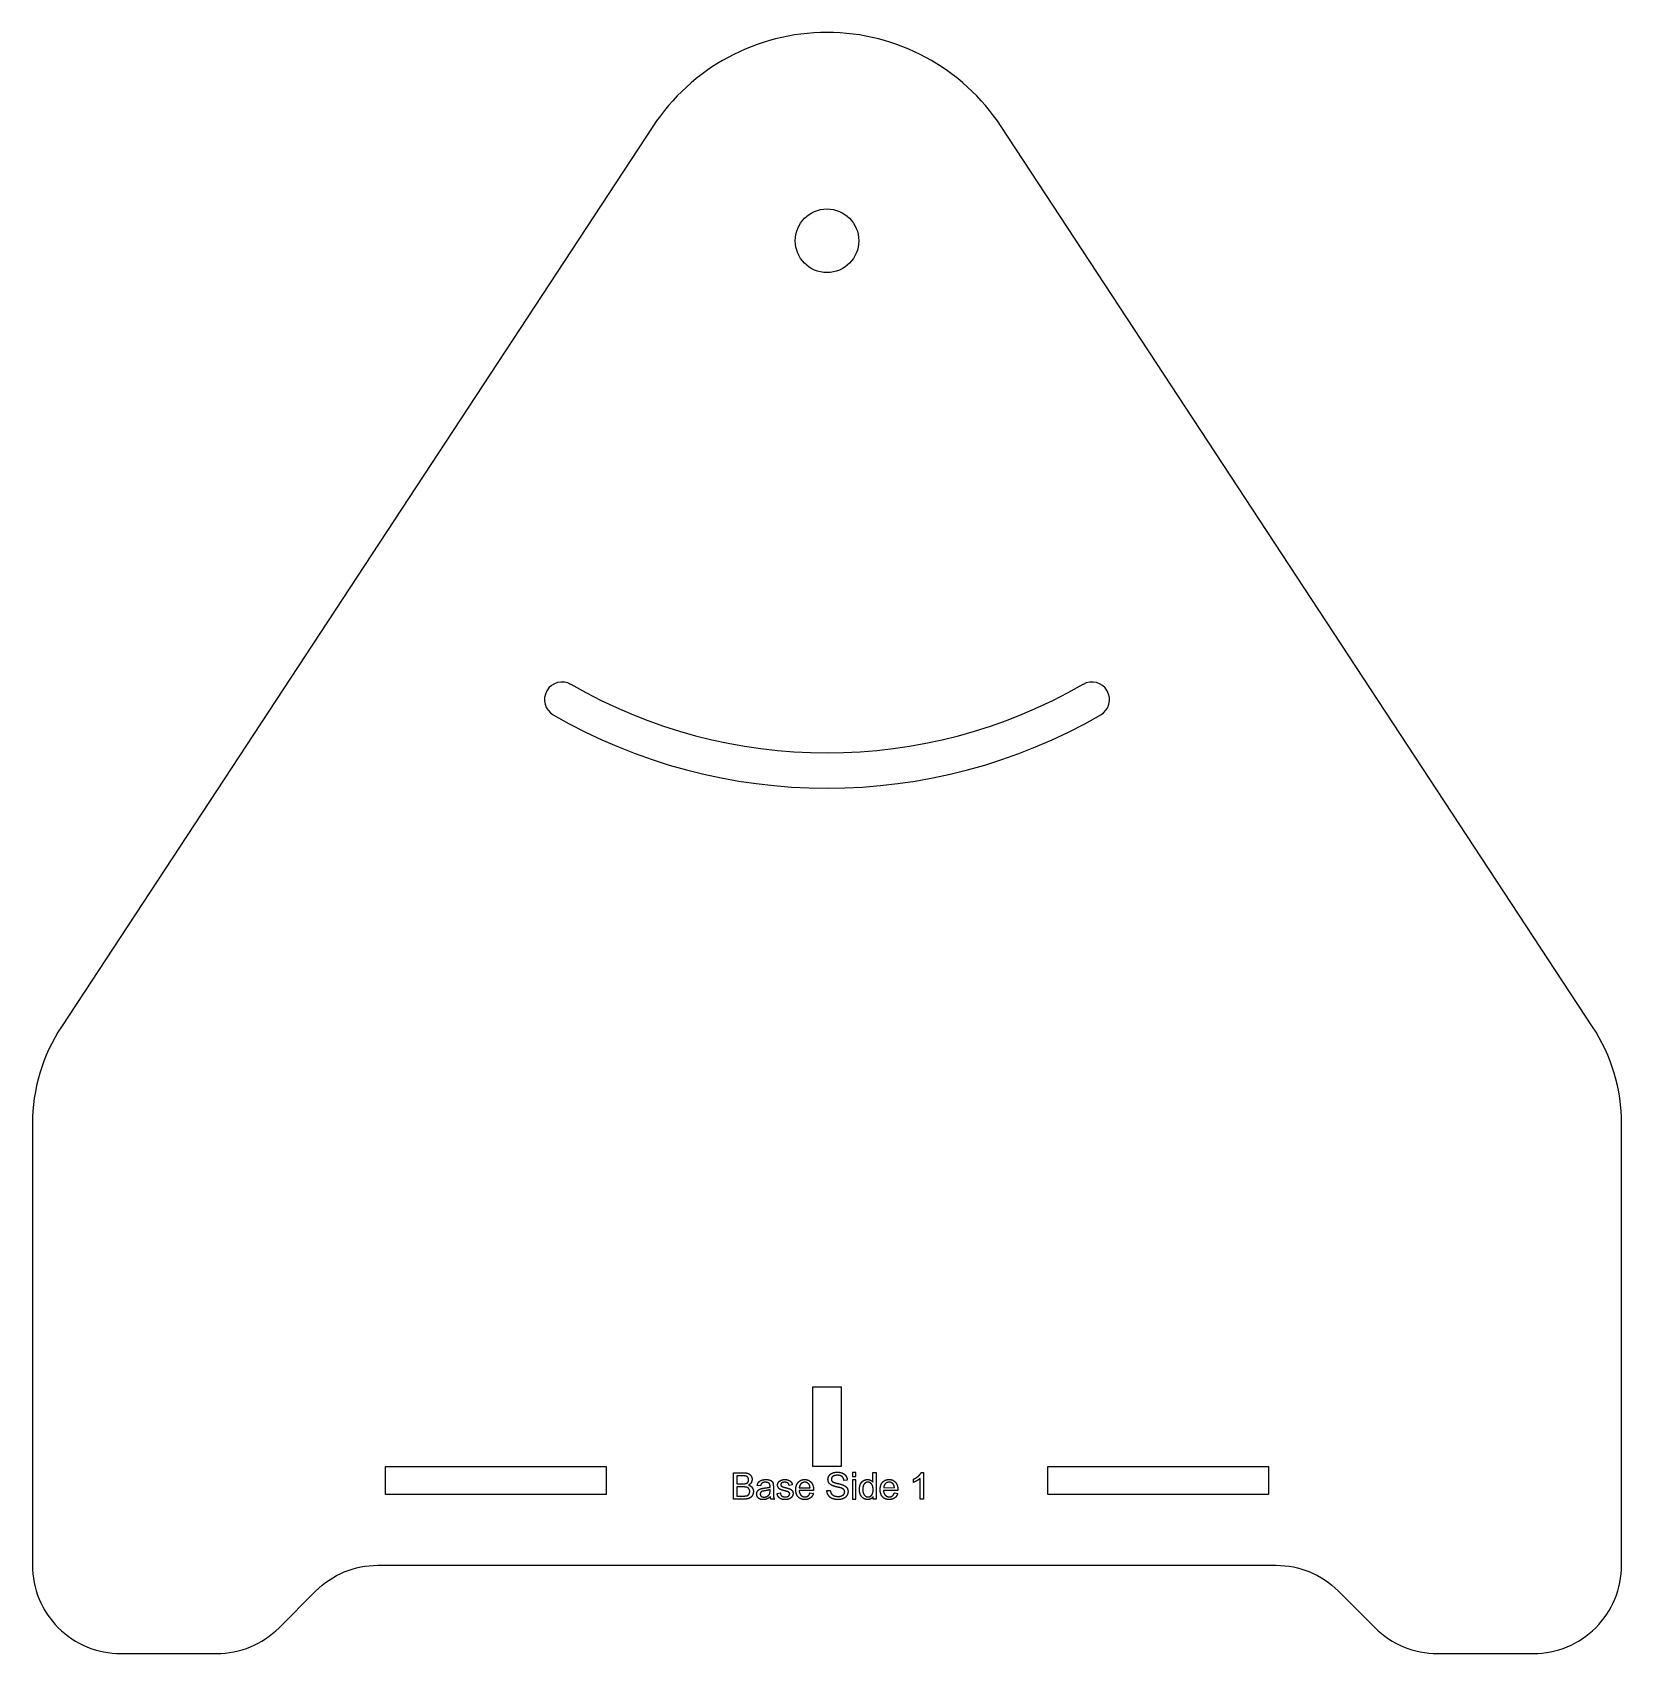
# Model space of a CAD drawing. Extents: x 37 to 217, y 73 to 257.
import ezdxf

# ---------------------------------------------------------------- set-up
doc = ezdxf.new("R2010")
doc.units = 0
doc.header["$MEASUREMENT"] = 0
doc.layers.get('0').update_dxf_attribs({"linetype": 'CONTINUOUS'})

msp = doc.modelspace()

# ---------------------------------------------------------------- linework, layer by layer
at = {"linetype": 'CONTINUOUS'}
for p, q in [((116.86, 90.77), (116.85, 93.77)), ((116.85, 93.77), (117.98, 93.77)), ((132.65, 92.7), (132.65, 93.78)), ((132.65, 93.78), (133.02, 93.78)), ((133.02, 93.78), (133.02, 90.78)), ((138.14, 93.79), (138.38, 93.79)), ((138.38, 93.79), (138.38, 90.78)), ((117.85, 93.42), (117.25, 93.42)), ((117.25, 93.42), (117.25, 92.51)), ((117.25, 92.51), (117.9, 92.51)), ((117.95, 92.16), (117.25, 92.16)), ((117.25, 92.16), (117.25, 91.13)), ((119.92, 92.28), (119.56, 92.33)), ((121.01, 91.73), (121.01, 91.86)), ((121.38, 92.18), (121.38, 91.68)), ((123.53, 92.39), (123.17, 92.34)), ((124.32, 92.07), (125.54, 92.07)), ((129.75, 92.93), (129.37, 92.9)), ((133.88, 92.07), (135.09, 92.08)), ((137.27, 92.68), (137.27, 93.04)), ((138.01, 90.78), (138.01, 93.13)), ((118, 90.77), (116.86, 90.77)), ((117.25, 91.13), (118, 91.13)), ((121.5, 90.77), (121.11, 90.77)), ((121.8, 91.42), (122.17, 91.48)), ((125.92, 91.77), (124.3, 91.77)), ((125.53, 91.48), (125.91, 91.43)), ((127.45, 91.74), (127.83, 91.77)), ((132.68, 90.78), (132.68, 91.05)), ((133.02, 90.78), (132.68, 90.78)), ((135.48, 91.77), (133.86, 91.77)), ((135.09, 91.48), (135.47, 91.43)), ((138.38, 90.78), (138.01, 90.78))]:
    msp.add_line(p, q, dxfattribs=at)
msp.add_lwpolyline([(58.32, 73.29, 0.198912), (65.39, 76.22), (69.53, 80.36, -0.198912), (76.6, 83.29), (178.32, 83.29, -0.198912), (185.39, 80.36), (189.53, 76.22, 0.198912), (196.6, 73.29), (207.46, 73.29, 0.414214), (217.46, 83.29), (217.46, 133.29, 0.146339), (214.17, 144.27), (147.18, 246.24, 0.539548), (107.73, 246.24), (40.74, 144.27, 0.146339), (37.46, 133.29), (37.46, 83.29, 0.414214), (47.46, 73.29)], format="xyb", close=True, dxfattribs=at)
for points in [[(129.06, 94.49), (125.86, 94.49), (125.86, 103.49), (129.06, 103.49), (129.06, 94.49)], [(102.46, 91.29), (77.46, 91.29), (77.46, 94.49), (102.46, 94.49), (102.46, 91.29)], [(130.34, 93.78), (130.34, 93.35), (130.71, 93.35), (130.71, 93.78), (130.34, 93.78)], [(152.46, 94.49), (177.46, 94.49), (177.46, 91.29), (152.46, 91.29), (152.46, 94.49)], [(130.34, 92.95), (130.34, 90.78), (130.71, 90.78), (130.71, 92.95), (130.34, 92.95)]]:
    msp.add_lwpolyline(points, dxfattribs=at)
msp.add_circle((127.46, 233.29), 3.6, dxfattribs=at)
for centre, radius, start, end in [((97.46, 181.32), 2, 60, 240), ((127.46, 233.29), 58, 240, 300), ((157.46, 181.32), 2, 300, 120), ((127.46, 233.29), 62, 240, 300)]:
    msp.add_arc(centre, radius, start, end, dxfattribs=at)
for points in [[(117.98, 93.77), (118.32, 93.77), (118.53, 93.68)], [(118.53, 93.68), (118.74, 93.59), (118.86, 93.4)], [(127.7, 93.43), (127.82, 93.62), (128.07, 93.73)], [(128.07, 93.73), (128.32, 93.83), (128.62, 93.83)], [(128.62, 93.83), (128.96, 93.83), (129.21, 93.72)], [(129.21, 93.72), (129.47, 93.61), (129.6, 93.41)], [(137.81, 93.39), (138.04, 93.6), (138.14, 93.79)], [(118.31, 93.38), (118.17, 93.42), (117.85, 93.42)], [(117.9, 92.51), (118.16, 92.51), (118.28, 92.55)], [(118.38, 92.11), (118.23, 92.16), (117.95, 92.16)], [(118.28, 92.55), (118.43, 92.59), (118.51, 92.7)], [(118.51, 93.22), (118.44, 93.33), (118.31, 93.38)], [(118.62, 91.93), (118.54, 92.06), (118.38, 92.11)], [(118.58, 92.96), (118.58, 93.11), (118.51, 93.22)], [(118.51, 92.7), (118.58, 92.8), (118.58, 92.96)], [(118.87, 92.64), (118.77, 92.47), (118.56, 92.37)], [(118.56, 92.37), (118.83, 92.29), (118.97, 92.1)], [(118.71, 91.64), (118.71, 91.81), (118.62, 91.93)], [(118.86, 93.4), (118.97, 93.21), (118.97, 93)], [(118.97, 93), (118.97, 92.81), (118.87, 92.64)], [(118.97, 92.1), (119.12, 91.9), (119.12, 91.64)], [(119.56, 92.33), (119.61, 92.56), (119.72, 92.7)], [(119.57, 91.64), (119.64, 91.77), (119.76, 91.85)], [(119.72, 92.7), (119.83, 92.84), (120.04, 92.92)], [(119.76, 91.85), (119.88, 91.93), (120.02, 91.97)], [(120.1, 92.6), (119.98, 92.51), (119.92, 92.28)], [(120.02, 91.97), (120.13, 92), (120.35, 92.03)], [(120.04, 92.92), (120.26, 93), (120.54, 93)], [(120.48, 92.69), (120.22, 92.69), (120.1, 92.6)], [(120.35, 92.03), (120.8, 92.08), (121.01, 92.15)], [(121.01, 91.86), (120.81, 91.78), (120.41, 91.72)], [(120.9, 92.57), (120.76, 92.69), (120.48, 92.69)], [(120.54, 93), (120.82, 93), (120.99, 92.93)], [(121.01, 92.25), (121.01, 92.47), (120.9, 92.57)], [(120.99, 92.93), (121.16, 92.86), (121.25, 92.77)], [(121.01, 92.15), (121.01, 92.23), (121.01, 92.25)], [(121.25, 92.77), (121.33, 92.67), (121.36, 92.51)], [(121.36, 92.51), (121.38, 92.42), (121.38, 92.18)], [(121.86, 92.37), (121.86, 92.52), (121.93, 92.64)], [(121.95, 92.08), (121.86, 92.21), (121.86, 92.37)], [(121.93, 92.64), (122, 92.76), (122.11, 92.84)], [(122.18, 91.87), (122.03, 91.95), (121.95, 92.08)], [(122.11, 92.84), (122.2, 92.91), (122.35, 92.95)], [(122.74, 91.7), (122.34, 91.8), (122.18, 91.87)], [(122.33, 92.61), (122.22, 92.53), (122.22, 92.41)], [(122.22, 92.41), (122.22, 92.34), (122.27, 92.28)], [(122.27, 92.28), (122.31, 92.22), (122.41, 92.19)], [(122.69, 92.69), (122.44, 92.69), (122.33, 92.61)], [(122.35, 92.95), (122.49, 93), (122.66, 93)], [(122.41, 92.19), (122.46, 92.17), (122.73, 92.09)], [(122.66, 93), (122.92, 93), (123.11, 92.92)], [(123.02, 92.6), (122.91, 92.69), (122.69, 92.69)], [(122.73, 92.09), (123.12, 91.99), (123.28, 91.92)], [(123.17, 92.34), (123.14, 92.51), (123.02, 92.6)], [(123.11, 92.92), (123.31, 92.85), (123.4, 92.72)], [(123.28, 91.92), (123.43, 91.85), (123.52, 91.73)], [(123.4, 92.72), (123.49, 92.6), (123.53, 92.39)], [(123.92, 91.84), (123.92, 92.39), (124.21, 92.69)], [(124.2, 91.02), (123.92, 91.31), (123.92, 91.84)], [(124.21, 92.69), (124.49, 93), (124.94, 93)], [(124.52, 92.52), (124.34, 92.35), (124.32, 92.07)], [(124.94, 92.69), (124.69, 92.69), (124.52, 92.52)], [(124.94, 93), (125.37, 93), (125.65, 92.7)], [(125.4, 92.48), (125.22, 92.69), (124.94, 92.69)], [(125.54, 92.07), (125.51, 92.35), (125.4, 92.48)], [(125.65, 92.7), (125.93, 92.4), (125.93, 91.87)], [(125.93, 91.87), (125.93, 91.83), (125.92, 91.77)], [(127.57, 93), (127.57, 93.23), (127.7, 93.43)], [(127.67, 92.63), (127.57, 92.79), (127.57, 93)], [(127.99, 92.35), (127.78, 92.46), (127.67, 92.63)], [(128.11, 93.35), (127.95, 93.21), (127.95, 93.03)], [(127.95, 93.03), (127.95, 92.87), (128.07, 92.76)], [(128.57, 92.16), (128.16, 92.26), (127.99, 92.35)], [(128.07, 92.76), (128.18, 92.66), (128.67, 92.55)], [(128.64, 93.48), (128.28, 93.48), (128.11, 93.35)], [(129.11, 92.02), (128.99, 92.06), (128.57, 92.16)], [(129.16, 93.33), (128.99, 93.48), (128.64, 93.48)], [(128.67, 92.55), (129.15, 92.44), (129.33, 92.36)], [(129.38, 91.84), (129.29, 91.94), (129.11, 92.02)], [(129.37, 92.9), (129.34, 93.19), (129.16, 93.33)], [(129.33, 92.36), (129.59, 92.24), (129.72, 92.05)], [(129.46, 91.59), (129.46, 91.73), (129.38, 91.84)], [(129.6, 93.41), (129.74, 93.2), (129.75, 92.93)], [(129.72, 92.05), (129.84, 91.87), (129.84, 91.62)], [(131.13, 91.86), (131.13, 92.19), (131.24, 92.45)], [(131.25, 91.27), (131.13, 91.53), (131.13, 91.86)], [(131.24, 92.45), (131.35, 92.72), (131.57, 92.86)], [(131.68, 92.5), (131.51, 92.29), (131.51, 91.86)], [(131.51, 91.86), (131.51, 91.45), (131.69, 91.24)], [(131.57, 92.86), (131.78, 93), (132.05, 93)], [(132.09, 92.7), (131.84, 92.7), (131.68, 92.5)], [(132.05, 93), (132.25, 93), (132.4, 92.92)], [(132.51, 92.49), (132.34, 92.7), (132.09, 92.7)], [(132.4, 92.92), (132.56, 92.84), (132.65, 92.7)], [(132.68, 91.83), (132.68, 92.28), (132.51, 92.49)], [(132.52, 91.23), (132.68, 91.43), (132.68, 91.83)], [(133.48, 91.85), (133.48, 92.4), (133.76, 92.7)], [(133.76, 91.02), (133.48, 91.32), (133.48, 91.85)], [(133.76, 92.7), (134.04, 93), (134.49, 93)], [(134.07, 92.53), (133.89, 92.36), (133.88, 92.07)], [(134.49, 92.7), (134.24, 92.7), (134.07, 92.53)], [(134.49, 93), (134.93, 93), (135.2, 92.71)], [(134.95, 92.49), (134.77, 92.7), (134.49, 92.7)], [(135.09, 92.08), (135.07, 92.35), (134.95, 92.49)], [(135.2, 92.71), (135.48, 92.41), (135.48, 91.87)], [(135.48, 91.87), (135.48, 91.84), (135.48, 91.77)], [(137.27, 93.04), (137.58, 93.19), (137.81, 93.39)], [(137.66, 92.87), (137.45, 92.75), (137.27, 92.68)], [(138.01, 93.13), (137.88, 93), (137.66, 92.87)], [(118, 91.13), (118.19, 91.13), (118.27, 91.14)], [(118.48, 90.82), (118.29, 90.77), (118, 90.77)], [(118.27, 91.14), (118.41, 91.16), (118.5, 91.22)], [(118.81, 90.97), (118.68, 90.87), (118.48, 90.82)], [(118.5, 91.22), (118.59, 91.28), (118.65, 91.39)], [(118.65, 91.39), (118.71, 91.5), (118.71, 91.64)], [(119.03, 91.25), (118.94, 91.07), (118.81, 90.97)], [(119.12, 91.64), (119.12, 91.43), (119.03, 91.25)], [(119.49, 91.35), (119.49, 91.51), (119.57, 91.64)], [(119.69, 90.9), (119.5, 91.07), (119.49, 91.35)], [(120.24, 90.72), (119.88, 90.72), (119.69, 90.9)], [(119.94, 91.53), (119.89, 91.45), (119.89, 91.36)], [(119.89, 91.36), (119.89, 91.21), (120, 91.11)], [(120.08, 91.65), (119.99, 91.61), (119.94, 91.53)], [(120, 91.11), (120.11, 91.01), (120.33, 91.01)], [(120.41, 91.72), (120.18, 91.69), (120.08, 91.65)], [(120.64, 90.8), (120.46, 90.72), (120.24, 90.72)], [(120.33, 91.01), (120.54, 91.01), (120.7, 91.11)], [(121.04, 91.04), (120.83, 90.87), (120.64, 90.8)], [(120.7, 91.11), (120.87, 91.2), (120.95, 91.36)], [(120.95, 91.36), (121.01, 91.49), (121.01, 91.73)], [(121.11, 90.77), (121.05, 90.89), (121.04, 91.04)], [(121.38, 91.68), (121.38, 91.17), (121.4, 91.03)], [(121.4, 91.03), (121.43, 90.9), (121.5, 90.77)], [(122.09, 90.9), (121.86, 91.08), (121.8, 91.42)], [(122.73, 90.73), (122.31, 90.72), (122.09, 90.9)], [(122.17, 91.48), (122.2, 91.26), (122.34, 91.14)], [(122.34, 91.14), (122.48, 91.03), (122.73, 91.03)], [(122.73, 91.03), (122.98, 91.03), (123.11, 91.13)], [(123.19, 90.81), (122.99, 90.73), (122.73, 90.73)], [(123.12, 91.57), (123.05, 91.62), (122.74, 91.7)], [(123.11, 91.13), (123.23, 91.23), (123.23, 91.37)], [(123.23, 91.37), (123.23, 91.5), (123.12, 91.57)], [(123.5, 91.07), (123.39, 90.9), (123.19, 90.81)], [(123.61, 91.41), (123.61, 91.23), (123.5, 91.07)], [(123.52, 91.73), (123.61, 91.6), (123.61, 91.41)], [(124.96, 90.73), (124.48, 90.73), (124.2, 91.02)], [(124.3, 91.77), (124.32, 91.41), (124.51, 91.22)], [(124.51, 91.22), (124.69, 91.03), (124.96, 91.03)], [(124.96, 91.03), (125.16, 91.03), (125.31, 91.14)], [(125.58, 90.91), (125.34, 90.73), (124.96, 90.73)], [(125.31, 91.14), (125.45, 91.24), (125.53, 91.48)], [(125.91, 91.43), (125.82, 91.09), (125.58, 90.91)], [(127.62, 91.2), (127.46, 91.44), (127.45, 91.74)], [(128.05, 90.84), (127.77, 90.96), (127.62, 91.2)], [(127.83, 91.77), (127.85, 91.55), (127.95, 91.4)], [(127.95, 91.4), (128.05, 91.26), (128.25, 91.17)], [(128.73, 90.73), (128.33, 90.73), (128.05, 90.84)], [(128.25, 91.17), (128.46, 91.08), (128.71, 91.08)], [(128.71, 91.08), (128.94, 91.08), (129.12, 91.15)], [(129.31, 90.84), (129.05, 90.73), (128.73, 90.73)], [(129.12, 91.15), (129.29, 91.22), (129.37, 91.34)], [(129.7, 91.17), (129.57, 90.96), (129.31, 90.84)], [(129.37, 91.34), (129.46, 91.45), (129.46, 91.59)], [(129.84, 91.62), (129.84, 91.39), (129.7, 91.17)], [(131.59, 90.87), (131.37, 91.02), (131.25, 91.27)], [(132.07, 90.73), (131.81, 90.73), (131.59, 90.87)], [(131.69, 91.24), (131.87, 91.03), (132.1, 91.03)], [(132.68, 91.05), (132.47, 90.73), (132.07, 90.73)], [(132.1, 91.03), (132.35, 91.03), (132.52, 91.23)], [(134.51, 90.73), (134.03, 90.73), (133.76, 91.02)], [(133.86, 91.77), (133.88, 91.41), (134.06, 91.22)], [(134.06, 91.22), (134.24, 91.03), (134.51, 91.03)], [(134.51, 91.03), (134.72, 91.03), (134.86, 91.14)], [(135.13, 90.92), (134.89, 90.73), (134.51, 90.73)], [(134.86, 91.14), (135, 91.25), (135.09, 91.48)], [(135.47, 91.43), (135.38, 91.1), (135.13, 90.92)]]:
    msp.add_open_spline(points, degree=2, dxfattribs=at)

doc.saveas('drawing.dxf')
